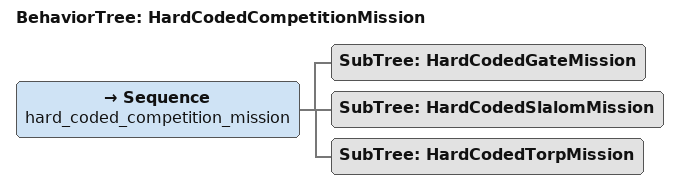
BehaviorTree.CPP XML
<?xml version="1.0" encoding="UTF-8"?>
<!-- The dead-reckoned run (hard_coded_*.xml): gate, slalom and torpedoes. -->
<root BTCPP_format="4" main_tree_to_execute="HardCodedCompetitionMission">
  <BehaviorTree ID="HardCodedCompetitionMission">
    <Sequence name="hard_coded_competition_mission">
      <SubTree ID="HardCodedGateMission"/>
      <SubTree ID="HardCodedSlalomMission"/>
      <SubTree ID="HardCodedTorpMission"/>
    </Sequence>
  </BehaviorTree>
</root>
